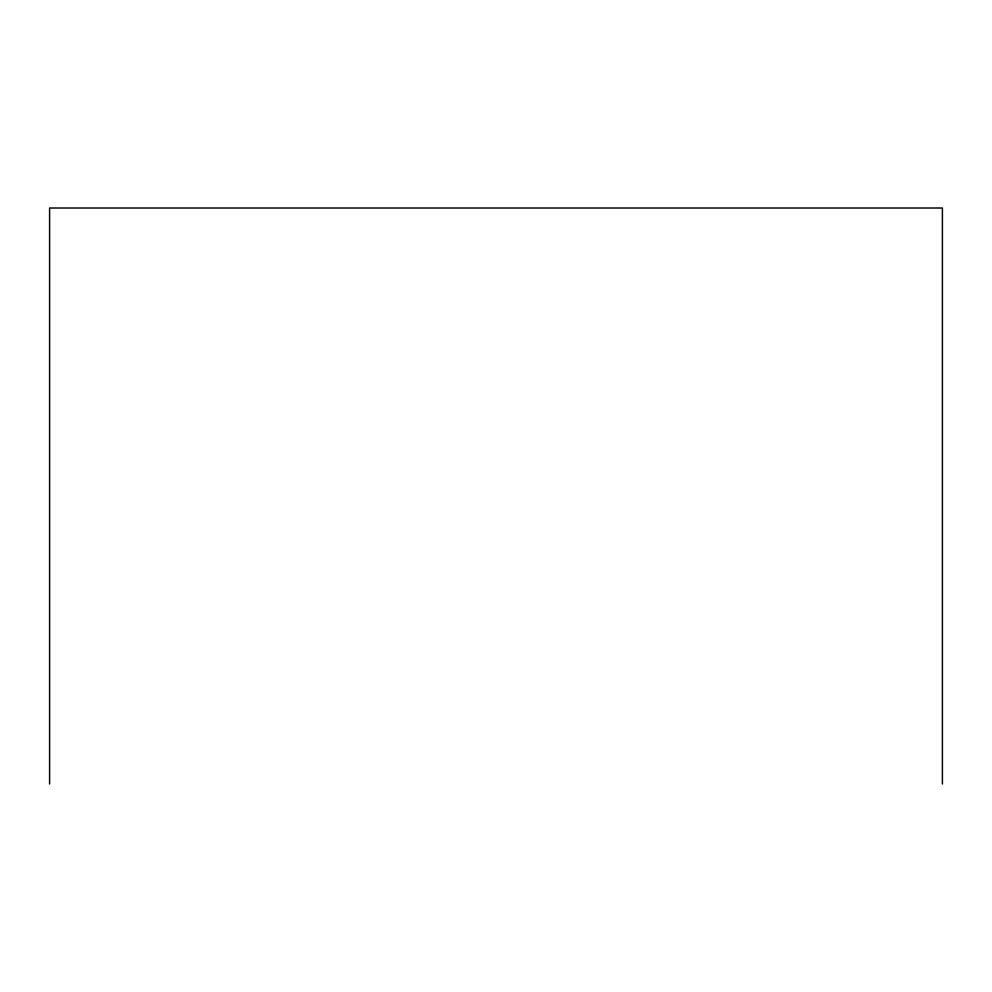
<?xml version="1.0" encoding="UTF-8"?>
<svg xmlns="http://www.w3.org/2000/svg" width="992" height="992" viewBox="0 0 992 992"><rect width="100%" height="100%" fill="white"/><g stroke="black" fill="none" stroke-linecap="round" stroke-linejoin="round"><path stroke-width="1.49" d="M942.4 783.99L942.4 208.01L49.6 208.01L49.6 783.99"/></g></svg>
